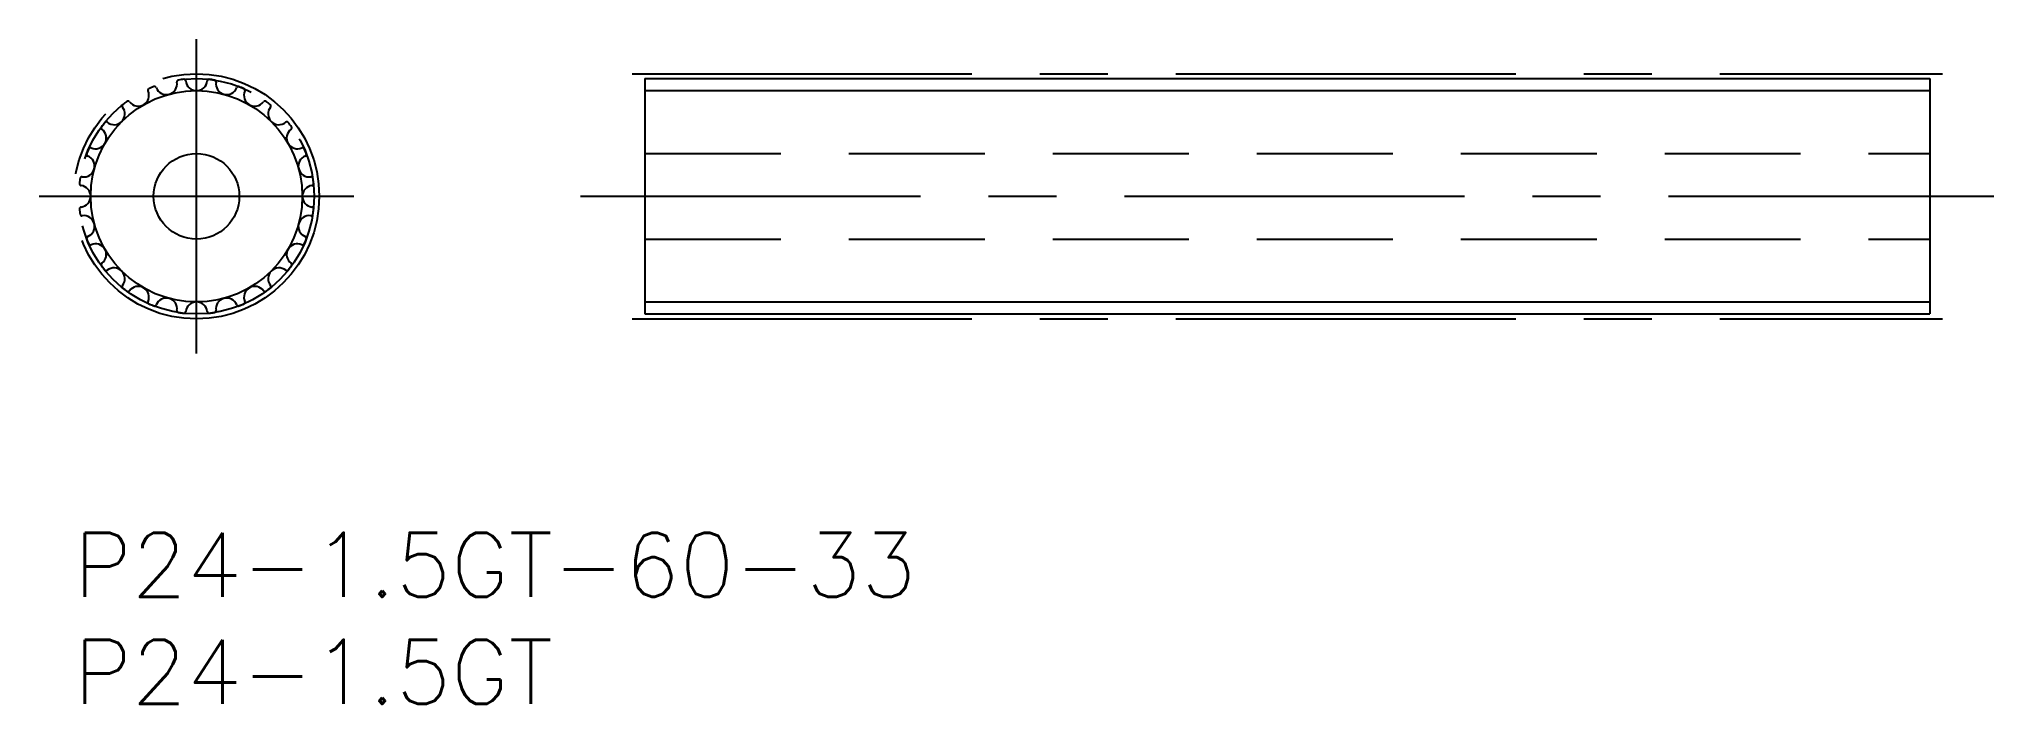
# Model space of a CAD drawing. Extents: x -1.6 to 89.7, y -8 to 23.1.
import ezdxf

# ---------------------------------------------------------------- set-up
doc = ezdxf.new("R2010")
doc.units = 0
doc.header["$LTSCALE"] = 0.5
for name, pattern in [('CENTER', [50.8, 31.75, -6.35, 6.35, -6.35]), ('DASHED', [19.05, 12.7, -6.35]), ('PHANTOM', [63.5, 31.75, -6.35, 6.35, -6.35, 6.35, -6.35])]:
    doc.linetypes.add(name, pattern=pattern)
for name, color, linetype in [('MSM_CENTER', 1, 'CENTER'), ('MSM_CONTINUOUS', 7, 'CONTINUOUS'), ('MSM_DASHED', 4, 'DASHED'), ('MSM_IMAGINARY', 6, 'PHANTOM'), ('MSM_NARROW', 5, 'CONTINUOUS'), ('MSM_PART_NUMBER', 7, 'CONTINUOUS')]:
    doc.layers.add(name, color=color, linetype=linetype)
doc.styles.get("Standard").update_dxf_attribs({"font": 'txt.shx', "height": 3, "bigfont": 'bigfont.shx'})

msp = doc.modelspace()

# ---------------------------------------------------------------- linework, layer by layer
at = {"layer": 'MSM_CENTER'}
for p, q in [((5.73, 8.38), (5.73, 23.08)), ((26.069, 21.46), (87.269, 21.46)), ((-1.62, 15.73), (13.08, 15.73)), ((23.669, 15.73), (89.669, 15.73)), ((26.069, 10), (87.269, 10))]:
    msp.add_line(p, q, dxfattribs=at)
msp.add_circle((5.73, 15.73), 5.73, dxfattribs=at)
at = {"layer": 'MSM_CONTINUOUS'}
for p, q in [((26.669, 21.23), (26.669, 10.23)), ((26.669, 21.23), (86.669, 21.23)), ((86.669, 21.23), (86.669, 10.23)), ((26.669, 10.23), (86.669, 10.23))]:
    msp.add_line(p, q, dxfattribs=at)
msp.add_circle((5.73, 15.73), 2, dxfattribs=at)
for centre, radius, start, end in [((4.321, 20.989), 0.504, 200.82561, 9.17439), ((4.901, 21.082), 0.084, 98.79959, 189.17439), ((5.73, 15.73), 5.5, 96.20041, 98.79959), ((5.145, 21.114), 0.084, 5.82561, 96.20042), ((5.73, 21.174), 0.504, 185.82561, 354.17439), ((6.315, 21.114), 0.084, 83.79959, 174.17439), ((5.73, 15.73), 5.5, 81.20041, 83.79959), ((6.559, 21.082), 0.084, 350.82561, 81.20042), ((7.139, 20.989), 0.504, 170.82561, 339.17439), ((5.73, 15.73), 5.5, 126.20041, 128.79959), ((2.531, 20.1), 0.084, 35.82561, 126.20042), ((3.008, 20.445), 0.504, 215.82561, 24.17439), ((3.544, 20.685), 0.084, 113.79959, 204.17439), ((5.73, 15.73), 5.5, 111.20041, 113.79959), ((3.771, 20.779), 0.084, 20.82561, 111.20042), ((7.689, 20.779), 0.084, 68.79959, 159.17439), ((5.73, 15.73), 5.5, 66.20041, 68.79959), ((8.452, 20.445), 0.504, 155.82561, 324.17439), ((7.916, 20.685), 0.084, 335.82561, 66.20042), ((8.929, 20.1), 0.084, 53.79959, 144.17439), ((5.73, 15.73), 5.5, 51.20041, 53.79959), ((5.73, 15.73), 5.5, 141.20041, 143.79959), ((1.509, 19.124), 0.084, 50.82561, 141.20042), ((1.881, 19.579), 0.504, 230.82561, 39.17439), ((2.336, 19.951), 0.084, 128.79959, 219.17439), ((9.579, 19.579), 0.504, 140.82561, 309.17439), ((9.124, 19.951), 0.084, 320.82561, 51.20042), ((9.951, 19.124), 0.084, 38.79959, 129.17439), ((5.73, 15.73), 5.5, 36.20041, 38.79959), ((1.015, 18.452), 0.504, 245.82561, 54.17439), ((1.36, 18.929), 0.084, 143.79959, 234.17439), ((10.445, 18.452), 0.504, 125.82561, 294.17439), ((10.1, 18.929), 0.084, 305.82561, 36.20042), ((0.471, 17.139), 0.504, 260.82561, 69.17439), ((0.681, 17.689), 0.084, 158.79959, 249.17439), ((5.73, 15.73), 5.5, 156.20041, 158.79959), ((0.775, 17.916), 0.084, 65.82561, 156.20042), ((10.989, 17.139), 0.504, 110.82561, 279.17439), ((10.685, 17.916), 0.084, 23.79959, 114.17439), ((5.73, 15.73), 5.5, 21.20041, 23.79959), ((10.779, 17.689), 0.084, 290.82561, 21.20042), ((5.73, 15.73), 5.5, 171.20041, 173.79959), ((0.378, 16.559), 0.084, 80.82561, 171.20042), ((11.082, 16.559), 0.084, 8.79959, 99.17439), ((5.73, 15.73), 5.5, 6.20041, 8.79959), ((0.346, 16.315), 0.084, 173.79959, 264.17439), ((0.286, 15.73), 0.504, 275.82561, 84.17439), ((11.174, 15.73), 0.504, 95.82561, 264.17439), ((11.114, 16.315), 0.084, 275.82561, 6.20042), ((0.346, 15.145), 0.084, 95.82561, 186.20042), ((5.73, 15.73), 5.5, 186.20041, 188.79959), ((0.378, 14.901), 0.084, 188.79959, 279.17439), ((0.471, 14.321), 0.504, 290.82561, 99.17439), ((10.989, 14.321), 0.504, 80.82561, 249.17439), ((11.082, 14.901), 0.084, 260.82561, 351.20042), ((11.114, 15.145), 0.084, 353.79959, 84.17439), ((5.73, 15.73), 5.5, 351.20041, 353.79959), ((0.681, 13.771), 0.084, 110.82561, 201.20042), ((5.73, 15.73), 5.5, 201.20041, 203.79959), ((5.73, 15.73), 5.5, 336.20041, 338.79959), ((10.779, 13.771), 0.084, 338.79959, 69.17439), ((0.775, 13.544), 0.084, 203.79959, 294.17439), ((1.015, 13.008), 0.504, 305.82561, 114.17439), ((10.445, 13.008), 0.504, 65.82561, 234.17439), ((10.685, 13.544), 0.084, 245.82561, 336.20042), ((1.36, 12.531), 0.084, 125.82561, 216.20042), ((5.73, 15.73), 5.5, 216.20041, 218.79959), ((1.509, 12.336), 0.084, 218.79959, 309.17439), ((1.881, 11.881), 0.504, 320.82561, 129.17439), ((9.579, 11.881), 0.504, 50.82561, 219.17439), ((9.951, 12.336), 0.084, 230.82561, 321.20042), ((5.73, 15.73), 5.5, 321.20041, 323.79959), ((10.1, 12.531), 0.084, 323.79959, 54.17439), ((2.336, 11.509), 0.084, 140.82561, 231.20042), ((5.73, 15.73), 5.5, 231.20041, 233.79959), ((2.531, 11.36), 0.084, 233.79959, 324.17439), ((3.008, 11.015), 0.504, 335.82561, 144.17439), ((4.321, 10.471), 0.504, 350.82561, 159.17439), ((7.139, 10.471), 0.504, 20.82561, 189.17439), ((8.452, 11.015), 0.504, 35.82561, 204.17439), ((8.929, 11.36), 0.084, 215.82561, 306.20042), ((5.73, 15.73), 5.5, 306.20041, 308.79959), ((9.124, 11.509), 0.084, 308.79959, 39.17439), ((3.544, 10.775), 0.084, 155.82561, 246.20042), ((5.73, 15.73), 5.5, 246.20041, 248.79959), ((3.771, 10.681), 0.084, 248.79959, 339.17439), ((4.901, 10.378), 0.084, 170.82561, 261.20042), ((5.73, 15.73), 5.5, 261.20041, 263.79959), ((5.145, 10.346), 0.084, 263.79959, 354.17439), ((5.73, 10.286), 0.504, 5.82561, 174.17439), ((6.315, 10.346), 0.084, 185.82561, 276.20042), ((5.73, 15.73), 5.5, 276.20041, 278.79959), ((6.559, 10.378), 0.084, 278.79959, 9.17439), ((7.689, 10.681), 0.084, 200.82561, 291.20042), ((5.73, 15.73), 5.5, 291.20041, 293.79959), ((7.916, 10.775), 0.084, 293.79959, 24.17439)]:
    msp.add_arc(centre, radius, start, end, dxfattribs=at)
at = {"layer": 'MSM_DASHED'}
for p, q in [((26.669, 17.73), (86.669, 17.73)), ((26.669, 13.73), (86.669, 13.73))]:
    msp.add_line(p, q, dxfattribs=at)
at = {"layer": 'MSM_IMAGINARY'}
msp.add_circle((5.73, 15.73), 5.5, dxfattribs=at)
at = {"layer": 'MSM_NARROW'}
for p, q in [((26.669, 20.67), (86.669, 20.67)), ((26.669, 10.79), (86.669, 10.79))]:
    msp.add_line(p, q, dxfattribs=at)
msp.add_circle((5.73, 15.73), 4.94, dxfattribs=at)

# ---------------------------------------------------------------- texts
at = {"layer": 'MSM_PART_NUMBER'}
for s, p in [('P24-1.5GT-60-33', (0, -3)), ('P24-1.5GT', (0, -8))]:
    msp.add_text(s, height=3, dxfattribs=at).set_placement(p)

doc.saveas('drawing.dxf')
